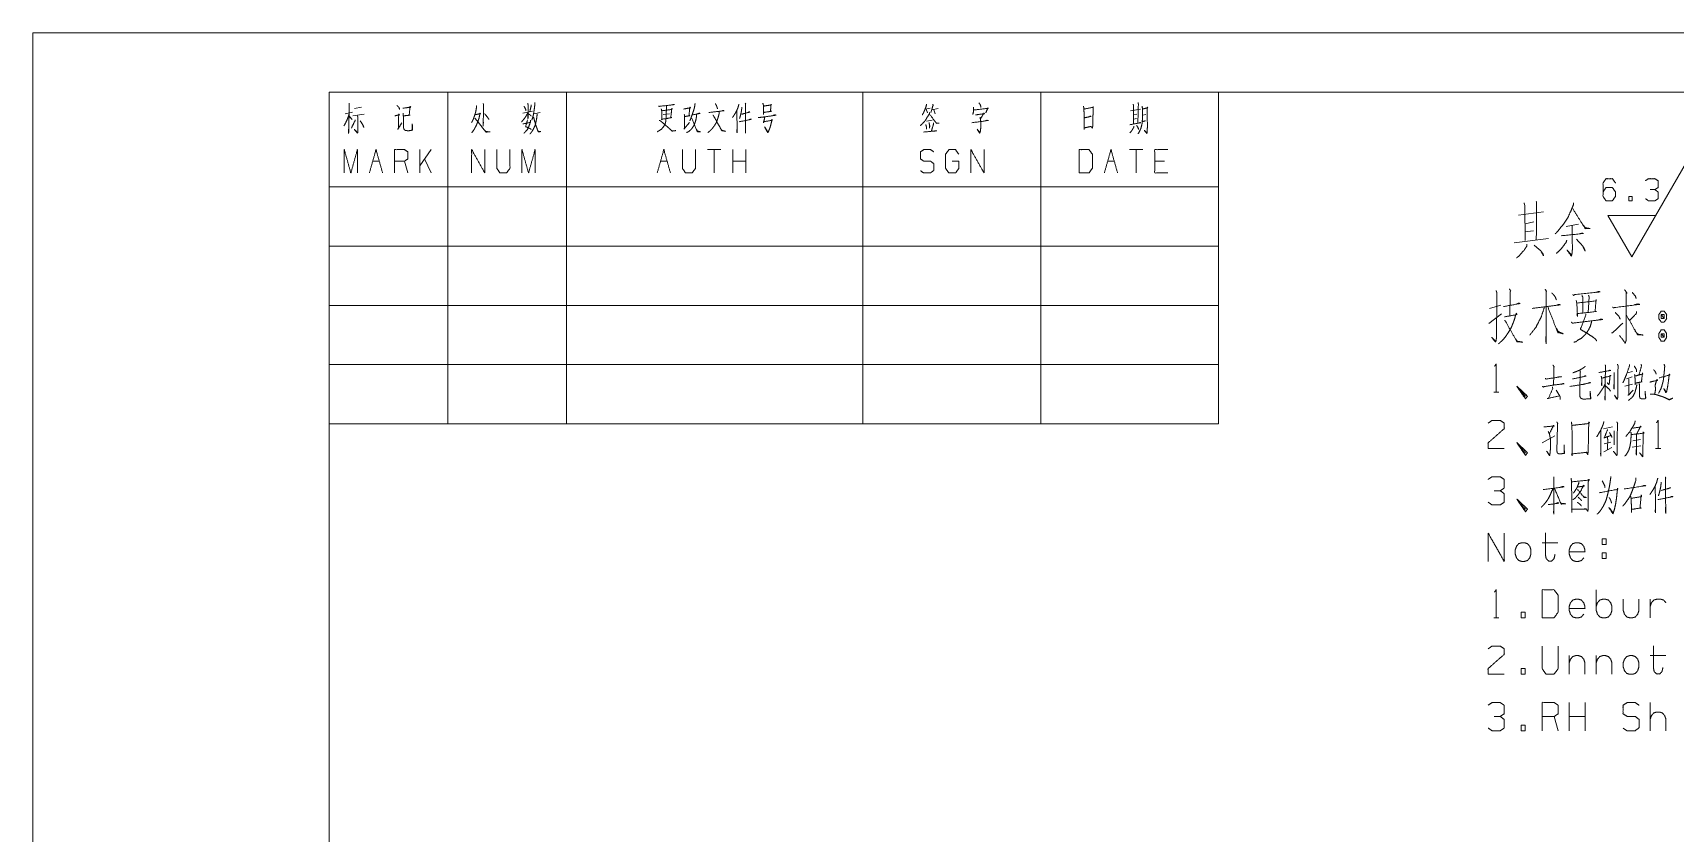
# Model space of a CAD drawing. Header units: millimetres. Extents: x 0 to 210, y 0 to 622.
# Drawn here: x 0 to 138.5, y 229.5 to 297 of the extents above; entities that cross this region are included whole.
import ezdxf

# ---------------------------------------------------------------- set-up
doc = ezdxf.new("R2010")
doc.units = ezdxf.units.MM
doc.layers.add('1', color=7, linetype='Continuous', true_color=0xffffff)

msp = doc.modelspace()

# ---------------------------------------------------------------- linework, layer by layer
at = {"layer": '1', "color": 132, "linetype": 'Continuous', "lineweight": 18}
for p, q in [((0, 297), (0, 0)), ((210, 297), (0, 297)), ((25, 292), (25, 264)), ((25, 292), (100, 292)), ((25, 292), (100, 292)), ((25, 292), (100, 292)), ((25, 292), (25, 5)), ((205, 292), (25, 292)), ((35, 292), (35, 264)), ((45, 292), (45, 264)), ((70, 292), (70, 264)), ((85, 292), (85, 264)), ((100, 292), (100, 264)), ((25, 284), (100, 284)), ((25, 279), (100, 279)), ((25, 274), (100, 274)), ((25, 269), (100, 269)), ((25, 264), (100, 264))]:
    msp.add_line(p, q, dxfattribs=at)
at = {"layer": '1', "color": 95, "linetype": 'Continuous', "lineweight": 18}
for p, q in [((26.336, 290.177), (26.965, 290.302)), ((26.701, 289.95), (26.921, 289.681)), ((26.994, 289.991), (27.945, 290.136)), ((27.126, 290.612), (27.711, 290.736)), ((41.338, 290.219), (42.128, 290.384)), ((42.245, 290.157), (42.787, 290.281)), ((53.172, 290.095), (53.699, 290.177)), ((75.248, 290.571), (75.672, 290.633)), ((75.35, 290.55), (75.453, 290.24)), ((75.833, 289.639), (75.365, 289.556)), ((75.819, 290.509), (76.346, 290.612)), ((75.98, 290.488), (76.111, 290.157)), ((92.564, 290.426), (93.428, 290.55)), ((92.843, 290.074), (93.106, 290.136)), ((92.857, 289.722), (93.091, 289.784)), ((93.604, 290.053), (93.852, 290.115)), ((54.913, 288.873), (55.367, 289.432)), ((33.593, 287.145), (32.627, 285.779)), ((32.627, 285.178), (32.627, 287.145)), ((58.016, 287.145), (56.903, 287.145)), ((57.459, 287.145), (57.459, 285.178)), ((59.025, 285.178), (59.025, 287.145)), ((60.137, 285.178), (60.137, 287.145)), ((93.604, 287.145), (92.491, 287.145)), ((93.047, 287.145), (93.047, 285.178)), ((28.662, 286.172), (29.218, 286.172)), ((31.618, 285.178), (31.34, 286.172)), ((33.593, 285.178), (33.037, 286.358)), ((52.938, 286.172), (53.494, 286.172)), ((60.137, 286.172), (59.025, 286.172)), ((90.648, 286.172), (91.204, 286.172)), ((95.447, 286.172), (94.613, 286.172)), ((125.286, 281.6), (127.407, 281.9)), ((125.843, 280.212), (126.558, 280.287)), ((125.869, 280.887), (126.585, 281.037)), ((130.344, 280.85), (129.31, 280.662)), ((124.941, 279.275), (127.831, 279.65)), ((122.807, 272.47), (123.867, 273.295)), ((122.86, 273.745), (123.814, 274.008)), ((134.923, 267.358), (134.269, 267.183)), ((134.41, 267.808), (134.887, 267.958)), ((134.481, 268.308), (134.905, 268.433)), ((123.204, 266.683), (123.629, 266.683)), ((132.469, 263.57), (133.229, 263.745)), ((133.353, 263.42), (133.353, 262.22)), ((127.298, 262.395), (128.358, 262.995)), ((132.487, 261.645), (133.176, 261.995)), ((132.522, 262.32), (133.088, 262.47)), ((134.87, 262.045), (135.612, 262.145)), ((135.577, 262.67), (134.94, 262.57)), ((136.863, 261.92), (137.287, 261.92)), ((127.298, 253.97), (128.623, 253.97)), ((132.346, 253.12), (132.681, 253.12)), ((132.346, 253.12), (132.346, 252.645)), ((131.851, 248.258), (131.851, 250.008)), ((136.404, 247.633), (136.404, 249.208)), ((123.204, 247.633), (123.629, 247.633)), ((129.574, 244.445), (129.574, 242.87)), ((131.851, 244.445), (131.851, 242.87)), ((136.404, 244.445), (137.729, 244.445)), ((129.574, 238.108), (129.574, 240.483)), ((130.918, 238.108), (130.918, 240.483)), ((136.404, 238.108), (136.404, 240.483)), ((128.641, 238.108), (128.305, 239.308)), ((130.918, 239.308), (129.574, 239.308))]:
    msp.add_line(p, q, dxfattribs=at)
at = {"layer": '1', "color": 43, "linetype": 'Continuous', "lineweight": 18}
for p, q in [((134.855, 278.088), (139.471, 286.088)), ((132.836, 281.588), (136.875, 281.588)), ((134.855, 278.088), (132.836, 281.588))]:
    msp.add_line(p, q, dxfattribs=at)
at = {"layer": '1', "color": 95, "linetype": 'Continuous', "lineweight": 18}
for points, knots in [([(26.672, 291.068), (26.658, 288.894), (26.628, 288.501), (26.614, 288.708), (26.643, 288.935)], [0, 0, 0.7233032, 0.8545459, 0.923601, 1, 1]), ([(30.696, 290.881), (30.871, 290.716), (30.915, 290.633), (30.915, 290.529), (30.901, 290.674)], [0, 0, 0.413146, 0.5735717, 0.7507215, 1, 1]), ([(37.973, 291.047), (38.017, 290.943), (38.002, 290.84), (37.987, 289.122), (37.973, 289.225), (38.002, 289.453)], [0, 0, 0.0495429, 0.0956056, 0.8527667, 0.8988383, 1, 1]), ([(41.733, 291.068), (41.762, 290.923), (41.762, 289.784), (41.733, 289.929), (41.762, 290.053)], [0, 0, 0.0946543, 0.8236356, 0.9182899, 1, 1]), ([(42.026, 290.923), (42.026, 290.819), (41.908, 290.343)], [0, 0, 0.1743007, 1, 1]), ([(42.333, 291.109), (42.333, 290.985), (42.318, 290.757), (42.274, 290.467), (42.23, 290.157), (42.172, 289.908), (42.099, 289.681), (42.084, 289.619)], [0, 0, 0.0818523, 0.2322428, 0.4254293, 0.6321097, 0.8003129, 0.9579525, 1, 1]), ([(52.763, 290.819), (52.821, 290.778), (52.851, 290.798), (54.109, 290.943), (54.065, 290.964), (53.919, 290.923)], [0, 0, 0.0455216, 0.0682862, 0.8726256, 0.9034399, 1, 1]), ([(55.85, 291.047), (55.821, 290.798), (55.733, 290.467), (55.616, 290.115), (55.528, 289.888), (55.47, 289.722), (55.411, 289.577)], [0, 0, 0.1624567, 0.3850138, 0.6258967, 0.7844134, 0.8984933, 1, 1]), ([(57.562, 291.026), (57.664, 290.84), (57.708, 290.716), (57.737, 290.591)], [0, 0, 0.4504813, 0.7296367, 1, 1]), ([(59.552, 290.985), (59.479, 290.716), (59.376, 290.467), (59.259, 290.24), (59.142, 290.053), (58.996, 289.846)], [0, 0, 0.2183601, 0.4287436, 0.6292213, 0.8014938, 1, 1]), ([(60.079, 291.068), (60.122, 290.985), (60.093, 291.026), (60.108, 288.542), (60.093, 288.728), (60.108, 289.039)], [0, 0, 0.0299754, 0.0461895, 0.840789, 0.9005616, 1, 1]), ([(61.571, 291.068), (61.629, 290.819), (61.629, 290.095), (61.629, 290.281), (62.332, 290.384), (62.215, 290.384), (62.244, 290.902), (62.259, 290.985), (62.288, 290.923), (62.185, 290.902), (61.629, 290.819)], [0, 0, 0.0766144, 0.2941173, 0.3500475, 0.5632135, 0.5983615, 0.7539708, 0.7792153, 0.7998294, 0.831205, 1, 1]), ([(75.365, 290.985), (75.35, 290.84), (75.233, 290.529), (75.131, 290.281), (75.014, 290.074)], [0, 0, 0.1480064, 0.4852574, 0.758321, 1, 1]), ([(75.907, 290.985), (75.921, 290.881), (75.746, 290.302)], [0, 0, 0.1472183, 1, 1]), ([(79.784, 291.088), (79.886, 290.964), (79.93, 290.861), (79.959, 290.695)], [0, 0, 0.3646041, 0.6191958, 1, 1]), ([(92.799, 290.985), (92.828, 290.861), (92.828, 289.308)], [0, 0, 0.075954, 1, 1]), ([(93.208, 291.109), (93.238, 290.985), (93.194, 289.37)], [0, 0, 0.0732111, 1, 1]), ([(26.672, 290.157), (26.599, 289.908), (26.482, 289.619), (26.35, 289.349), (26.233, 289.142)], [0, 0, 0.2335139, 0.5153683, 0.7855499, 1, 1]), ([(27.184, 289.66), (27.17, 289.577), (26.862, 288.956)], [0, 0, 0.1082024, 1, 1]), ([(27.375, 289.991), (27.419, 289.867), (27.419, 288.832), (27.404, 288.604), (27.389, 288.521), (27.111, 288.853), (27.389, 288.563)], [0, 0, 0.0569466, 0.5044035, 0.6030506, 0.6394048, 0.8263659, 1, 1]), ([(27.609, 289.577), (27.872, 289.163), (27.916, 288.998), (27.814, 289.267)], [0, 0, 0.5165629, 0.6969014, 1, 1]), ([(30.535, 289.991), (30.915, 290.095), (30.857, 290.157), (30.827, 288.956), (30.769, 288.832), (31.12, 289.412)], [0, 0, 0.1580082, 0.1922095, 0.6734327, 0.7284461, 1, 1]), ([(31.193, 290.633), (31.866, 290.736), (31.823, 290.798), (31.735, 290.053), (31.823, 290.053), (31.252, 289.991)], [0, 0, 0.3139576, 0.3490116, 0.6948821, 0.735357, 1, 1]), ([(31.223, 290.219), (31.252, 289.908), (31.252, 289.205), (31.266, 288.977), (31.296, 288.873), (31.34, 288.811), (31.413, 288.77), (31.53, 288.749), (31.662, 288.728), (32.027, 288.791), (31.998, 289.329), (31.998, 288.791)], [0, 0, 0.097093, 0.3162079, 0.3872389, 0.4207303, 0.444406, 0.4705808, 0.5075958, 0.5491054, 0.6646414, 0.8324445, 1, 1]), ([(37.431, 290.84), (37.417, 290.716), (37.343, 290.302), (37.256, 290.012), (37.182, 289.805), (37.095, 289.598), (37.007, 289.432)], [0, 0, 0.0844979, 0.3685303, 0.5731144, 0.721457, 0.8733681, 1, 1]), ([(37.285, 290.095), (37.753, 290.177), (37.709, 290.219), (37.68, 290.033), (37.621, 289.763), (37.563, 289.598), (37.475, 289.37), (37.402, 289.184), (37.285, 288.977), (37.197, 288.811), (37.021, 288.563)], [0, 0, 0.2024426, 0.2281308, 0.3084081, 0.4256315, 0.5004031, 0.6042808, 0.689483, 0.7907135, 0.8705064, 1, 1]), ([(37.285, 289.805), (38.222, 288.625), (38.558, 288.646), (38.543, 288.646), (38.236, 288.666), (38.075, 288.811)], [0, 0, 0.6321826, 0.7737035, 0.7798449, 0.9091078, 1, 1]), ([(38.104, 290.157), (38.134, 290.136), (38.397, 289.805), (38.47, 289.681)], [0, 0, 0.059448, 0.7610308, 1, 1]), ([(41.747, 290.24), (41.616, 290.012), (41.484, 289.805), (41.352, 289.639), (41.221, 289.494)], [0, 0, 0.287221, 0.5551417, 0.7861812, 1, 1]), ([(41.338, 289.308), (41.967, 289.453), (41.982, 289.639), (41.982, 289.556), (41.908, 289.308), (41.806, 289.039), (41.704, 288.832), (41.586, 288.708), (41.484, 288.584), (41.411, 288.521)], [0, 0, 0.3044701, 0.3925801, 0.431622, 0.5537141, 0.6894687, 0.7983618, 0.8788406, 0.9547519, 1, 1]), ([(41.425, 290.798), (41.557, 290.571), (41.586, 290.426)], [0, 0, 0.6402212, 1, 1]), ([(41.718, 289.66), (41.557, 289.08), (41.66, 289.039), (41.777, 288.998), (41.894, 288.935), (42.04, 288.853)], [0, 0, 0.5291002, 0.6262903, 0.735524, 0.8520932, 1, 1]), ([(41.762, 290.198), (41.938, 290.074), (42.026, 289.97)], [0, 0, 0.6131216, 1, 1]), ([(42.538, 290.157), (42.494, 289.805), (42.45, 289.556), (42.406, 289.349), (42.347, 289.163), (42.23, 288.915), (42.128, 288.728), (42.011, 288.563), (41.923, 288.48)], [0, 0, 0.1943798, 0.3326365, 0.4486138, 0.5556485, 0.7061604, 0.8226923, 0.9338465, 1, 1]), ([(42.216, 289.888), (42.245, 289.846), (42.391, 289.267), (42.494, 288.998), (42.596, 288.708), (42.626, 288.646), (42.845, 288.666), (42.626, 288.687), (42.552, 288.811)], [0, 0, 0.0267211, 0.3417486, 0.4934831, 0.6554653, 0.6916412, 0.8078395, 0.9240389, 1, 1]), ([(53.436, 290.84), (53.421, 290.177), (53.407, 289.846), (53.392, 289.66), (53.377, 289.556), (53.363, 289.432), (53.319, 289.308), (53.275, 289.205), (53.143, 289.018), (52.997, 288.853), (52.792, 288.728), (52.69, 288.666), (52.646, 288.646)], [0, 0, 0.2637832, 0.3957714, 0.4701713, 0.5117857, 0.56157, 0.6140187, 0.6587773, 0.7496141, 0.8375964, 0.9329848, 0.9806769, 1, 1]), ([(52.821, 289.598), (52.894, 289.598), (53.172, 289.37), (53.407, 289.163), (53.626, 288.977), (53.904, 288.708), (54.226, 288.749), (53.919, 288.708), (53.816, 288.791)], [0, 0, 0.0334673, 0.1978388, 0.3407884, 0.4724681, 0.6494523, 0.7979209, 0.9397533, 1, 1]), ([(52.997, 290.591), (53.041, 290.405), (53.041, 289.66), (53.026, 289.701), (53.89, 289.846), (53.802, 289.846), (53.89, 290.633), (53.919, 290.571), (53.875, 290.529), (53.041, 290.426)], [0, 0, 0.0516626, 0.2528033, 0.264656, 0.5009712, 0.5246716, 0.7383006, 0.7568291, 0.7731174, 1, 1]), ([(54.884, 290.571), (55.47, 290.674), (55.411, 290.736), (55.338, 290.012), (55.411, 290.012), (54.972, 289.929), (54.943, 290.115), (54.972, 289.888), (54.957, 288.956)], [0, 0, 0.1813662, 0.2074062, 0.4295669, 0.4518913, 0.5881989, 0.6457351, 0.7157773, 1, 1]), ([(55.982, 290.115), (55.982, 289.991), (55.923, 289.66), (55.865, 289.474), (55.806, 289.308), (55.733, 289.163), (55.645, 289.018), (55.543, 288.873), (55.309, 288.666), (55.133, 288.584)], [0, 0, 0.0672356, 0.249298, 0.3549962, 0.4500791, 0.5379489, 0.6296628, 0.7257214, 0.8948994, 1, 1]), ([(55.543, 289.805), (55.587, 289.784), (56.04, 288.666), (56.318, 288.646), (56.055, 288.708), (55.982, 288.832)], [0, 0, 0.0249087, 0.6440181, 0.7871171, 0.926016, 1, 1]), ([(55.616, 290.074), (56.275, 290.198), (56.201, 290.219), (56.084, 290.177)], [0, 0, 0.7699623, 0.8573272, 1, 1]), ([(57.884, 290.322), (57.884, 290.198), (57.811, 289.908), (57.737, 289.681), (57.65, 289.432), (57.518, 289.225), (57.503, 289.184), (57.416, 289.08), (57.313, 288.935), (57.181, 288.811), (57.064, 288.687), (56.933, 288.584)], [0, 0, 0.0606564, 0.2066444, 0.3234627, 0.4521428, 0.5719755, 0.5934238, 0.6597162, 0.7463897, 0.8348163, 0.9181778, 1, 1]), ([(57.02, 290.281), (58.294, 290.426), (58.206, 290.447), (58.118, 290.405)], [0, 0, 0.8724778, 0.9339029, 1, 1]), ([(57.342, 290.053), (57.401, 290.012), (58.103, 288.749), (58.425, 288.687), (58.118, 288.77), (58.016, 288.894)], [0, 0, 0.0308544, 0.6526466, 0.7937498, 0.9307163, 1, 1]), ([(59.376, 290.405), (59.391, 289.163), (59.391, 288.563), (59.376, 288.687), (59.391, 288.915)], [0, 0, 0.5657171, 0.8391227, 0.8960856, 1, 1]), ([(59.566, 289.494), (60.605, 289.701), (60.532, 289.722), (60.401, 289.66)], [0, 0, 0.8269757, 0.8863345, 1, 1]), ([(59.8, 290.716), (59.757, 290.384), (59.698, 290.095), (59.639, 289.888), (59.596, 289.763)], [0, 0, 0.3421097, 0.6448507, 0.86512, 1, 1]), ([(59.8, 290.136), (60.474, 290.322), (60.401, 290.322), (60.283, 290.26)], [0, 0, 0.7725087, 0.8534346, 1, 1]), ([(61.176, 289.867), (61.366, 289.867), (61.746, 289.908), (62.683, 290.053), (62.581, 290.074), (62.434, 290.033)], [0, 0, 0.1070399, 0.3223862, 0.8556264, 0.9144271, 1, 1]), ([(61.732, 289.908), (61.629, 289.412), (61.6, 289.494), (62.376, 289.619), (62.332, 289.701), (62.332, 289.619), (62.244, 289.267), (62.185, 289.039), (62.112, 288.853), (62.054, 288.708), (62.01, 288.604), (61.981, 288.584), (61.717, 289.06), (61.995, 288.625)], [0, 0, 0.1363704, 0.1599811, 0.3711571, 0.3963486, 0.4186041, 0.5161112, 0.5793113, 0.6331205, 0.6751333, 0.7053567, 0.7149961, 0.8612745, 1, 1]), ([(75.643, 290.302), (75.629, 290.198), (75.394, 289.826), (75.38, 289.784), (75.263, 289.598), (75.058, 289.37), (74.853, 289.163)], [0, 0, 0.0743374, 0.3873087, 0.418539, 0.5750266, 0.7928603, 1, 1]), ([(75.614, 290.157), (76.199, 289.37), (76.433, 289.37), (76.199, 289.391), (76.082, 289.536)], [0, 0, 0.5993244, 0.7424508, 0.8861348, 1, 1]), ([(79.198, 289.412), (80.574, 289.598), (80.486, 289.619), (80.281, 289.556)], [0, 0, 0.8202021, 0.8735079, 1, 1]), ([(79.345, 290.736), (79.345, 290.509), (79.33, 290.343), (79.301, 290.219), (79.272, 290.115)], [0, 0, 0.3619492, 0.6262228, 0.8290344, 1, 1]), ([(79.345, 290.488), (80.574, 290.633), (80.559, 290.674), (80.369, 290.26)], [0, 0, 0.7124805, 0.7377563, 1, 1]), ([(79.491, 290.074), (80.252, 290.177), (80.208, 290.24), (79.915, 289.722)], [0, 0, 0.5338661, 0.5867287, 1, 1]), ([(79.872, 289.867), (79.901, 289.763), (79.93, 289.639), (79.945, 289.432), (79.945, 288.998), (79.93, 288.853), (79.901, 288.646), (79.857, 288.521), (79.637, 288.873), (79.872, 288.563)], [0, 0, 0.0496235, 0.1084996, 0.2042393, 0.4047979, 0.4719908, 0.5684422, 0.6292234, 0.8205781, 1, 1]), ([(88.614, 290.798), (88.643, 290.591), (88.658, 290.136), (88.673, 289.66), (88.673, 289.598), (88.673, 288.832), (88.673, 288.977), (89.243, 289.101), (89.361, 288.956), (89.39, 289.142), (89.39, 289.391), (89.404, 289.867), (89.419, 290.364), (89.419, 290.778), (89.434, 290.716), (88.658, 290.571)], [0, 0, 0.0375895, 0.1195186, 0.2051662, 0.2163313, 0.3540432, 0.3800974, 0.4851248, 0.5186221, 0.5525318, 0.5971956, 0.6828433, 0.7722097, 0.8466482, 0.8581192, 1, 1]), ([(88.673, 289.826), (89.243, 289.95), (89.185, 289.97), (89.053, 289.888)], [0, 0, 0.728512, 0.805958, 1, 1]), ([(93.545, 290.819), (93.589, 290.591), (93.589, 290.136), (93.574, 289.639), (93.545, 289.329), (93.472, 288.998), (93.384, 288.791), (93.223, 288.48)], [0, 0, 0.0962169, 0.285187, 0.4914178, 0.6208252, 0.7615697, 0.8548691, 1, 1]), ([(93.574, 289.515), (93.604, 289.515), (93.838, 289.577)], [0, 0, 0.1077992, 1, 1]), ([(93.589, 290.571), (94.028, 290.674), (93.984, 290.736), (93.984, 290.053), (93.999, 289.122), (93.984, 288.77), (93.969, 288.563), (93.955, 288.501), (93.735, 288.77), (93.94, 288.584)], [0, 0, 0.1330798, 0.1555222, 0.3570506, 0.6319015, 0.7358076, 0.7970277, 0.8158488, 0.9183014, 1, 1]), ([(75.116, 288.625), (76.229, 288.728), (76.155, 288.728), (75.994, 288.708)], [0, 0, 0.8258973, 0.8799984, 1, 1]), ([(75.307, 289.267), (75.38, 288.998), (75.38, 288.873), (75.365, 289.039)], [0, 0, 0.4898071, 0.7079754, 1, 1]), ([(75.585, 289.432), (75.643, 289.122), (75.614, 288.956), (75.614, 289.184)], [0, 0, 0.4438907, 0.6801189, 1, 1]), ([(75.95, 289.412), (75.95, 289.267), (75.775, 288.687)], [0, 0, 0.1930705, 1, 1]), ([(92.521, 289.246), (93.428, 289.412), (93.384, 289.432), (93.326, 289.37)], [0, 0, 0.8732457, 0.9192056, 1, 1]), ([(92.857, 289.122), (92.843, 289.018), (92.725, 288.811), (92.623, 288.666), (92.521, 288.563)], [0, 0, 0.1570846, 0.5144704, 0.7811543, 1, 1]), ([(93.091, 289.184), (93.252, 288.935), (93.252, 288.832), (93.194, 289.018)], [0, 0, 0.4976794, 0.671694, 1, 1]), ([(26.262, 285.178), (26.262, 287.145), (26.819, 285.178), (27.375, 287.145), (27.375, 285.178)], [0, 0, 0.245192, 0.5, 0.754808, 1, 1]), ([(30.505, 285.178), (30.505, 287.145), (31.34, 287.145), (31.618, 286.959), (31.618, 286.358), (31.34, 286.172), (30.505, 286.172)], [0, 0, 0.4009525, 0.5710352, 0.6392784, 0.7616765, 0.8299173, 1, 1]), ([(37.007, 285.178), (37.007, 287.145), (38.119, 285.178), (38.119, 287.145)], [0, 0, 0.3175745, 0.6824255, 1, 1]), ([(39.128, 287.145), (39.128, 285.572), (39.392, 285.178), (39.948, 285.178), (40.241, 285.572), (40.241, 287.145)], [0, 0, 0.3371523, 0.4385989, 0.557781, 0.6628477, 1, 1]), ([(41.25, 285.178), (41.25, 287.145), (41.806, 285.178), (42.362, 287.145), (42.362, 285.178)], [0, 0, 0.245192, 0.5, 0.754808, 1, 1]), ([(54.782, 287.145), (54.782, 285.572), (55.045, 285.178), (55.601, 285.178), (55.894, 285.572), (55.894, 287.145)], [0, 0, 0.3371523, 0.4385992, 0.5577813, 0.6628477, 1, 1]), ([(74.853, 285.365), (75.131, 285.178), (75.702, 285.178), (75.98, 285.385), (75.98, 285.965), (75.702, 286.172), (75.146, 286.172), (74.853, 286.358), (74.853, 286.959), (75.146, 287.145), (75.702, 287.145), (75.98, 286.959)], [0, 0, 0.0680354, 0.1840542, 0.2545208, 0.3723327, 0.4427993, 0.5558433, 0.6263673, 0.7483935, 0.8189197, 0.9319637, 1, 1]), ([(77.545, 286.172), (78.101, 286.172), (78.101, 285.572), (77.823, 285.178), (77.252, 285.178), (76.974, 285.572), (76.974, 286.752), (77.267, 287.145), (77.809, 287.145), (78.087, 286.752)], [0, 0, 0.1032946, 0.2147967, 0.304261, 0.4102738, 0.4997387, 0.718892, 0.8099563, 0.9105326, 1, 1]), ([(79.111, 285.178), (79.111, 287.145), (80.223, 285.178), (80.223, 287.145)], [0, 0, 0.3175744, 0.6824256, 1, 1]), ([(88.248, 285.178), (89.068, 285.178), (89.361, 285.572), (89.361, 286.752), (89.068, 287.145), (88.248, 287.145), (88.248, 285.178)], [0, 0, 0.142133, 0.2271593, 0.4317874, 0.5168165, 0.6589495, 1, 1]), ([(90.37, 285.178), (90.926, 287.145), (91.482, 285.178)], [0, 0, 0.5000003, 1, 1]), ([(95.725, 285.178), (94.613, 285.178), (94.613, 287.145), (95.725, 287.145)], [0, 0, 0.2653894, 0.7346106, 1, 1]), ([(125.763, 282.65), (125.816, 282.462), (125.869, 279.462)], [0, 0, 0.060982, 1, 1]), ([(126.797, 282.762), (126.823, 282.65), (126.797, 279.537)], [0, 0, 0.0358004, 1, 1]), ([(129.947, 282.65), (129.92, 282.462), (129.681, 281.9), (129.443, 281.375), (129.151, 280.925), (128.807, 280.512), (128.541, 280.175), (128.382, 280.025)], [0, 0, 0.0611126, 0.2583034, 0.4444068, 0.6174601, 0.7909347, 0.9294438, 1, 1]), ([(129.867, 282.162), (130.928, 280.475), (131.352, 280.475), (130.928, 280.55), (130.689, 280.85)], [0, 0, 0.616786, 0.7480614, 0.8813725, 1, 1]), ([(128.886, 279.875), (130.768, 280.062), (130.689, 280.1), (130.424, 280.025)], [0, 0, 0.8388323, 0.8778211, 1, 1]), ([(129.814, 280.737), (129.841, 278.712), (129.814, 278.412), (129.761, 278.15), (129.39, 278.675), (129.761, 278.225)], [0, 0, 0.53009, 0.6089247, 0.6790214, 0.8473142, 1, 1]), ([(126.002, 279.162), (126.002, 279.012), (125.789, 278.675), (125.312, 278.15), (125.127, 278)], [0, 0, 0.1002227, 0.3665472, 0.840569, 1, 1]), ([(126.611, 279.087), (127.142, 278.637), (127.354, 278.375), (127.407, 278.187), (127.221, 278.525)], [0, 0, 0.431171, 0.6403996, 0.7612055, 1, 1]), ([(129.363, 279.5), (129.31, 279.312), (128.913, 278.787), (128.488, 278.375)], [0, 0, 0.1348345, 0.5905725, 1, 1]), ([(130.185, 279.575), (130.583, 279.162), (130.795, 278.9), (130.928, 278.562), (130.742, 278.937)], [0, 0, 0.3387478, 0.5382622, 0.7526341, 1, 1]), ([(123.416, 275.245), (123.469, 275.058), (123.443, 271.345), (123.416, 271.083), (123.363, 270.895), (123.045, 271.308), (123.363, 270.97)], [0, 0, 0.0364117, 0.7302433, 0.7795493, 0.8159653, 0.9133211, 1, 1]), ([(124.53, 275.395), (124.636, 275.208), (124.609, 275.245), (124.556, 273.145)], [0, 0, 0.0912007, 0.1106449, 1, 1]), ([(127.547, 275.358), (127.653, 275.17), (127.627, 275.245), (127.627, 270.783), (127.6, 271.045), (127.627, 271.645)], [0, 0, 0.0383175, 0.0524665, 0.8462396, 0.8931689, 1, 1]), ([(128.104, 275.058), (128.316, 274.833), (128.422, 274.645), (128.501, 274.458)], [0, 0, 0.4245883, 0.7203443, 1, 1]), ([(129.875, 274.908), (129.954, 274.833), (130.034, 274.908), (132.181, 275.133), (132.075, 275.17), (131.81, 275.095)], [0, 0, 0.0395284, 0.0790568, 0.8597194, 0.900387, 1, 1]), ([(130.166, 274.42), (130.219, 274.158), (130.272, 273.07), (130.219, 273.295), (131.863, 273.483), (131.757, 273.483), (131.837, 274.495), (131.863, 274.383), (130.246, 274.195)], [0, 0, 0.0438503, 0.2221194, 0.2599678, 0.5308504, 0.5482141, 0.7145037, 0.7334299, 1, 1]), ([(130.644, 274.833), (130.723, 274.683), (130.723, 273.333)], [0, 0, 0.1117089, 1, 1]), ([(131.2, 274.87), (131.253, 274.72), (131.174, 273.408)], [0, 0, 0.1079396, 1, 1]), ([(134.244, 275.32), (134.456, 275.02), (134.376, 275.058), (134.376, 271.57), (134.376, 271.045), (134.297, 270.82), (133.82, 271.458)], [0, 0, 0.0667683, 0.0827499, 0.7165159, 0.8119194, 0.8552869, 1, 1]), ([(134.88, 275.095), (135.145, 274.795), (135.225, 274.57)], [0, 0, 0.6265431, 1, 1]), ([(124.106, 273.033), (125.166, 273.22), (125.113, 273.333), (125.034, 273.108), (124.928, 272.733), (124.795, 272.395), (124.689, 272.133), (124.424, 271.683), (124.079, 271.195), (123.894, 271.008), (123.761, 270.895), (123.602, 270.745)], [0, 0, 0.2533376, 0.2825966, 0.3387343, 0.4304087, 0.5157071, 0.5823044, 0.7051659, 0.8456082, 0.9076682, 0.9485686, 1, 1]), ([(124.026, 273.895), (125.431, 274.158), (125.299, 274.195), (125.166, 274.12)], [0, 0, 0.8313048, 0.9114228, 1, 1]), ([(127.467, 273.82), (127.229, 273.07), (127.202, 272.995), (127.017, 272.658), (126.778, 272.17), (126.248, 271.495)], [0, 0, 0.2966779, 0.3266606, 0.4718498, 0.6764414, 1, 1]), ([(126.46, 273.745), (128.82, 274.045), (128.714, 274.083), (128.501, 274.008)], [0, 0, 0.8757566, 0.917171, 1, 1]), ([(127.759, 273.895), (128.607, 271.72), (129.058, 271.608), (128.634, 271.795), (128.475, 272.095)], [0, 0, 0.6480521, 0.7770006, 0.9057378, 1, 1]), ([(130.962, 273.295), (130.962, 273.183), (130.511, 271.983), (130.697, 271.87), (131.2, 271.57), (131.598, 271.308), (131.784, 271.158), (131.89, 271.008)], [0, 0, 0.0363278, 0.4502971, 0.5203825, 0.7097263, 0.8636128, 0.940678, 1, 1]), ([(133.236, 273.858), (133.316, 273.783), (133.395, 273.82), (135.516, 274.083), (135.357, 274.12), (135.039, 274.045)], [0, 0, 0.038698, 0.0698286, 0.8264256, 0.8842825, 1, 1]), ([(133.448, 273.408), (133.767, 273.07), (133.873, 272.845)], [0, 0, 0.650923, 1, 1]), ([(134.376, 273.22), (135.331, 271.533), (135.808, 271.495), (135.357, 271.57), (135.119, 271.833)], [0, 0, 0.6003957, 0.74864, 0.8901379, 1, 1]), ([(135.251, 273.483), (135.225, 273.295), (134.668, 272.733)], [0, 0, 0.1930732, 1, 1]), ([(137.579, 273.52), (137.34, 273.52), (137.128, 273.22), (137.128, 272.883), (137.34, 272.583), (137.579, 272.583), (137.791, 272.883), (137.791, 273.22), (137.579, 273.52)], [0, 0, 0.0910123, 0.2311416, 0.3598707, 0.5, 0.5910123, 0.7311416, 0.8598707, 1, 1]), ([(137.34, 272.883), (137.579, 272.883), (137.34, 273.22), (137.34, 272.883)], [0, 0, 0.2411597, 0.6589002, 1, 1]), ([(137.579, 272.883), (137.579, 273.22), (137.34, 273.22)], [0, 0, 0.5858209, 1, 1]), ([(124.106, 272.733), (124.185, 272.695), (125.166, 270.933), (125.67, 270.895), (125.193, 270.97), (125.034, 271.195)], [0, 0, 0.0261028, 0.6248643, 0.7748058, 0.9182038, 1, 1]), ([(129.742, 272.583), (129.848, 272.508), (129.928, 272.508), (132.393, 272.808), (132.261, 272.845), (132.049, 272.77)], [0, 0, 0.0425023, 0.0685299, 0.8813057, 0.9263847, 1, 1]), ([(131.465, 272.658), (131.359, 272.245), (131.227, 271.983), (131.068, 271.72), (130.882, 271.495), (130.617, 271.233), (130.325, 271.083), (130.14, 270.933), (129.954, 270.895)], [0, 0, 0.174006, 0.2941594, 0.4195631, 0.5387244, 0.6911569, 0.8251451, 0.9226421, 1, 1]), ([(133.13, 271.683), (133.236, 271.683), (134.085, 272.508)], [0, 0, 0.0822456, 1, 1]), ([(137.791, 271.608), (137.579, 271.945), (137.34, 271.945), (137.128, 271.608), (137.128, 271.308), (137.34, 270.97), (137.579, 270.97), (137.791, 271.308), (137.791, 271.608)], [0, 0, 0.1491958, 0.2385107, 0.3877065, 0.5, 0.6491958, 0.7385107, 0.8877065, 1, 1]), ([(137.34, 271.608), (137.34, 271.308), (137.579, 271.308)], [0, 0, 0.5569883, 1, 1]), ([(137.579, 271.608), (137.34, 271.608), (137.579, 271.308), (137.579, 271.608)], [0, 0, 0.2588162, 0.6745965, 1, 1]), ([(123.275, 268.858), (123.416, 269.058), (123.416, 266.683)], [0, 0, 0.0934931, 1, 1]), ([(128.199, 268.958), (128.323, 268.808), (128.288, 268.833), (128.252, 267.258)], [0, 0, 0.1072414, 0.1311273, 1, 1]), ([(130.918, 268.858), (130.882, 268.808), (130.776, 268.733), (130.493, 268.558), (130.211, 268.433), (129.875, 268.308)], [0, 0, 0.0514042, 0.1604406, 0.4396231, 0.6991843, 1, 1]), ([(132.593, 268.983), (132.646, 268.908), (132.628, 268.933), (132.593, 266.033), (132.575, 266.158), (132.593, 266.358)], [0, 0, 0.0274179, 0.0365606, 0.9023724, 0.9400646, 1, 1]), ([(133.636, 269.033), (133.707, 268.883), (133.689, 268.908), (133.671, 266.258), (133.636, 266.108), (133.618, 266.058), (133.388, 266.433), (133.618, 266.108)], [0, 0, 0.0426102, 0.0504758, 0.7314685, 0.7710725, 0.7847007, 0.8977182, 1, 1]), ([(134.657, 269.008), (134.64, 268.833), (134.375, 268.108), (134.198, 267.658), (134.092, 267.458)], [0, 0, 0.1061036, 0.5717834, 0.8634339, 1, 1]), ([(135.064, 268.883), (135.241, 268.583), (135.258, 268.508), (135.258, 268.383)], [0, 0, 0.6328184, 0.7728402, 1, 1]), ([(135.647, 269.033), (135.665, 268.858), (135.453, 268.133)], [0, 0, 0.1888676, 1, 1]), ([(137.57, 269.033), (137.641, 268.858), (137.623, 268.808), (137.588, 268.358), (137.553, 268.083), (137.535, 267.858), (137.499, 267.608), (137.429, 267.358), (137.376, 267.158), (137.305, 266.958), (137.217, 266.783), (137.111, 266.583)], [0, 0, 0.0740181, 0.0948167, 0.2718392, 0.380576, 0.4690873, 0.5681027, 0.6699965, 0.7511365, 0.834332, 0.9112171, 1, 1]), ([(127.315, 267.183), (127.386, 267.108), (127.421, 267.133), (128.288, 267.283), (129.154, 267.383), (129.083, 267.408), (128.871, 267.333)], [0, 0, 0.0469106, 0.0666133, 0.4666716, 0.8634802, 0.8976071, 1, 1]), ([(127.563, 267.858), (127.616, 267.783), (127.563, 267.833), (127.634, 267.783), (128.924, 267.983), (128.818, 267.983), (128.57, 267.933)], [0, 0, 0.0479473, 0.0859944, 0.1311993, 0.8128442, 0.8682088, 1, 1]), ([(129.627, 267.158), (130.723, 267.333), (130.741, 267.333), (131.377, 267.483), (131.289, 267.483), (131.165, 267.433)], [0, 0, 0.5540431, 0.5628666, 0.8892534, 0.9333763, 1, 1]), ([(129.857, 267.808), (129.945, 267.808), (131.006, 268.033), (130.935, 268.058), (130.794, 267.983)], [0, 0, 0.062788, 0.8330001, 0.8862823, 1, 1]), ([(130.476, 268.483), (130.511, 268.383), (130.458, 266.858), (130.458, 266.383), (130.493, 266.258), (130.564, 266.158), (130.688, 266.108), (130.794, 266.083), (131.395, 266.133), (131.342, 266.758), (131.359, 266.133), (131.253, 266.108)], [0, 0, 0.0232242, 0.3574008, 0.4614225, 0.4898696, 0.5166912, 0.5459155, 0.5697775, 0.7018381, 0.839207, 0.976139, 1, 1]), ([(132.611, 267.383), (132.452, 267.058), (132.293, 266.833), (132.151, 266.608), (131.939, 266.358)], [0, 0, 0.2939427, 0.5177904, 0.7336638, 1, 1]), ([(132.063, 268.333), (133.07, 268.508), (132.982, 268.533), (132.911, 268.483)], [0, 0, 0.8514293, 0.9279015, 1, 1]), ([(132.275, 268.033), (132.31, 267.833), (132.328, 267.208), (132.293, 267.333), (132.31, 267.458)], [0, 0, 0.1872693, 0.7638151, 0.8835943, 1, 1]), ([(132.31, 267.858), (133.088, 268.058), (133.017, 268.108), (133, 267.933), (132.982, 267.658), (132.964, 267.483), (132.947, 267.408), (132.911, 267.308), (132.787, 267.458), (132.929, 267.333)], [0, 0, 0.3854595, 0.4270242, 0.5114537, 0.6437325, 0.728162, 0.7651558, 0.8160702, 0.9094085, 1, 1]), ([(133.353, 268.333), (133.371, 268.233), (133.353, 266.933), (133.335, 267.083), (133.353, 267.358)], [0, 0, 0.0555468, 0.7666677, 0.8492727, 1, 1]), ([(134.587, 267.808), (134.587, 266.483), (134.534, 266.408), (134.976, 266.833)], [0, 0, 0.6527195, 0.6979746, 1, 1]), ([(135.276, 267.333), (135.276, 267.258), (135.152, 266.783), (135.099, 266.608), (135.029, 266.483), (134.958, 266.333), (134.816, 266.183), (134.569, 265.983)], [0, 0, 0.0474035, 0.3575807, 0.4731333, 0.5638796, 0.6686757, 0.7989445, 1, 1]), ([(135.082, 268.158), (135.117, 268.033), (135.135, 267.308), (135.135, 267.433), (135.736, 267.558), (135.665, 267.533), (135.753, 268.308), (135.771, 268.208), (135.117, 268.033)], [0, 0, 0.0402539, 0.2649532, 0.3036878, 0.4938686, 0.5171056, 0.7587869, 0.7902458, 1, 1]), ([(135.453, 267.408), (135.488, 267.333), (135.488, 266.433), (135.506, 266.308), (135.541, 266.183), (135.612, 266.133), (135.7, 266.108), (135.877, 266.108), (136.001, 266.133), (136.036, 266.183), (135.965, 266.758), (136.018, 266.158)], [0, 0, 0.0279765, 0.331681, 0.374287, 0.4181207, 0.4473433, 0.4783356, 0.5379779, 0.5805751, 0.6012386, 0.7967388, 1, 1]), ([(136.368, 267.533), (136.386, 267.533), (137.022, 267.683), (136.969, 267.758), (136.81, 267.233), (136.81, 267.183), (136.863, 267.008), (136.863, 266.908), (136.775, 266.508)], [0, 0, 0.008603, 0.3268308, 0.3715405, 0.6385672, 0.6629071, 0.7519155, 0.8005952, 1, 1]), ([(136.686, 268.558), (136.775, 268.483), (136.863, 268.333), (136.916, 268.183)], [0, 0, 0.2581105, 0.6457356, 1, 1]), ([(137.164, 267.883), (138.065, 268.133), (138.012, 268.208), (137.977, 268.008), (137.994, 268.033), (137.888, 267.233), (137.835, 266.958), (137.8, 266.758), (137.765, 266.683), (137.729, 266.633), (137.553, 266.983), (137.747, 266.683)], [0, 0, 0.2715413, 0.2982063, 0.357165, 0.36605, 0.6003036, 0.6816011, 0.7405534, 0.7646259, 0.7824009, 0.8962235, 1, 1]), ([(125.286, 266.958), (125.887, 266.333), (125.746, 266.333), (125.145, 267.183), (125.887, 266.108), (126.046, 266.333), (125.145, 267.183)], [0, 0, 0.1780249, 0.2070592, 0.4207959, 0.6890323, 0.7456094, 1, 1]), ([(128.164, 267.133), (128.181, 266.983), (127.81, 266.133), (127.722, 266.133), (128.729, 266.358)], [0, 0, 0.0686715, 0.4904226, 0.5306083, 1, 1]), ([(128.482, 266.833), (128.729, 266.433), (128.8, 266.308), (128.818, 266.183), (128.818, 266.058)], [0, 0, 0.5436258, 0.709626, 0.8555315, 1, 1]), ([(132.646, 267.208), (132.982, 266.883), (133.053, 266.758)], [0, 0, 0.764944, 1, 1]), ([(136.404, 266.508), (136.633, 266.508), (136.846, 266.483), (137.022, 266.433), (137.234, 266.358), (137.482, 266.283), (137.712, 266.183), (137.906, 266.083), (138.012, 266.033), (138.313, 266.183), (138.277, 266.158), (138.012, 266.058), (137.853, 266.108)], [0, 0, 0.0909536, 0.1754922, 0.2482042, 0.3372543, 0.4396071, 0.5388018, 0.6253476, 0.6717586, 0.8046938, 0.8218293, 0.9339922, 1, 1]), ([(122.745, 264.07), (123.063, 264.295), (123.752, 264.295), (124.088, 264.07), (124.088, 263.595), (122.727, 262.395), (122.745, 261.92), (124.088, 261.92)], [0, 0, 0.0696908, 0.1929768, 0.2652729, 0.3502276, 0.6747398, 0.7597534, 1, 1]), ([(127.439, 263.745), (128.305, 263.82), (128.252, 263.87), (127.899, 263.17), (127.793, 263.37)], [0, 0, 0.4451737, 0.4824952, 0.8840773, 1, 1]), ([(127.899, 263.17), (127.934, 262.995), (127.987, 262.745), (127.987, 262.52), (128.005, 262.295), (127.987, 262.045), (127.987, 261.845), (127.952, 261.495), (127.934, 261.37), (127.916, 261.32), (127.669, 261.695), (127.916, 261.37)], [0, 0, 0.0655414, 0.1593478, 0.2419389, 0.3247844, 0.4167855, 0.4901956, 0.6193228, 0.6656689, 0.6851361, 0.8500574, 1, 1]), ([(128.517, 264.17), (128.606, 264.045), (128.588, 264.07), (128.535, 261.895), (128.535, 261.72), (128.553, 261.595), (128.588, 261.545), (128.641, 261.495), (128.747, 261.47), (129.065, 261.495), (129.136, 261.495), (129.171, 261.52), (129.136, 262.22), (129.136, 261.495)], [0, 0, 0.0321454, 0.0385757, 0.4953842, 0.5321274, 0.5586372, 0.5714942, 0.5867948, 0.6096704, 0.676677, 0.6915222, 0.7006114, 0.8477757, 1, 1]), ([(129.751, 264.145), (129.804, 263.92), (129.822, 261.87), (129.822, 261.295), (129.786, 261.47), (131.059, 261.595), (131.006, 261.62), (131.147, 261.395), (131.165, 261.745), (131.183, 262.195), (131.2, 262.77), (131.218, 264.17), (131.289, 264.095), (131.13, 264.02), (130.493, 263.945), (130.458, 263.945), (129.822, 263.87)], [0, 0, 0.0256572, 0.2531979, 0.3170171, 0.3368324, 0.4787588, 0.4852655, 0.5147602, 0.553656, 0.6036403, 0.6674896, 0.8228916, 0.8343321, 0.8538511, 0.9249639, 0.928887, 1, 1]), ([(132.487, 264.195), (132.469, 264.045), (132.363, 263.77), (132.24, 263.495), (132.08, 263.22), (131.904, 262.92)], [0, 0, 0.1068791, 0.315439, 0.5288178, 0.7536224, 1, 1]), ([(132.24, 263.495), (132.24, 261.295), (132.222, 261.47), (132.24, 261.77)], [0, 0, 0.8219987, 0.8877172, 1, 1]), ([(132.805, 263.52), (132.54, 262.845), (132.505, 262.82), (133.106, 263.02)], [0, 0, 0.5173109, 0.5481989, 1, 1]), ([(132.964, 263.27), (133.141, 262.97), (133.176, 262.845)], [0, 0, 0.7282998, 1, 1]), ([(133.583, 264.17), (133.671, 264.02), (133.636, 264.07), (133.618, 261.645), (133.618, 261.395), (133.583, 261.32), (133.3, 261.695)], [0, 0, 0.0502753, 0.0679593, 0.7682363, 0.8404246, 0.8643702, 1, 1]), ([(134.781, 263.295), (134.799, 263.07), (134.763, 262.52), (134.693, 262.095), (134.604, 261.795), (134.481, 261.57), (134.357, 261.37), (134.251, 261.27)], [0, 0, 0.1045777, 0.3599543, 0.5595926, 0.7045041, 0.8234829, 0.9324578, 1, 1]), ([(135.135, 264.27), (135.099, 264.045), (134.905, 263.695), (134.87, 263.67), (134.693, 263.345), (134.498, 263.12), (134.357, 262.945)], [0, 0, 0.1456522, 0.4016862, 0.4293747, 0.6659592, 0.8561242, 1, 1]), ([(134.816, 263.095), (135.877, 263.22), (135.806, 263.32), (135.789, 261.545), (135.789, 261.345), (135.771, 261.22), (135.506, 261.57), (135.753, 261.27)], [0, 0, 0.2592091, 0.2889373, 0.7198279, 0.7683735, 0.7990172, 0.905599, 1, 1]), ([(134.905, 263.67), (134.958, 263.645), (135.647, 263.745), (135.594, 263.795), (135.258, 263.145), (135.241, 261.37), (135.205, 261.52), (135.241, 261.895)], [0, 0, 0.0151656, 0.1953569, 0.2142103, 0.4034804, 0.8626882, 0.9025576, 1, 1]), ([(136.934, 264.095), (137.075, 264.295), (137.075, 261.92)], [0, 0, 0.0934911, 1, 1]), ([(125.286, 262.195), (125.887, 261.57), (125.746, 261.57), (125.145, 262.42), (125.887, 261.345), (126.046, 261.57), (125.145, 262.42)], [0, 0, 0.1780249, 0.2070592, 0.4207959, 0.6890323, 0.7456094, 1, 1]), ([(132.787, 262.845), (132.823, 262.67), (132.805, 261.82)], [0, 0, 0.1735451, 1, 1]), ([(123.752, 258.358), (124.088, 258.583), (124.088, 259.308), (123.752, 259.533), (123.063, 259.533), (122.727, 259.308)], [0, 0, 0.153874, 0.4298515, 0.5837255, 0.846126, 1, 1]), ([(128.27, 259.533), (128.288, 257.483), (128.288, 256.383), (128.252, 256.533), (128.288, 256.858)], [0, 0, 0.5645862, 0.8675245, 0.9099672, 1, 1]), ([(129.733, 259.433), (129.769, 259.108), (129.804, 256.533), (129.786, 256.808), (131.041, 256.808), (130.953, 256.833), (130.776, 256.808)], [0, 0, 0.0695132, 0.6170876, 0.675682, 0.9425165, 0.9620451, 1, 1]), ([(129.786, 259.108), (131.271, 259.258), (131.218, 259.333), (131.183, 259.108), (131.165, 256.858), (131.147, 256.608), (131.024, 256.808)], [0, 0, 0.3281312, 0.3483264, 0.3984085, 0.8931738, 0.9482857, 1, 1]), ([(130.37, 259.083), (130.37, 258.958), (130.211, 258.583), (130.016, 258.283), (129.928, 258.158)], [0, 0, 0.1198696, 0.5104356, 0.8532189, 1, 1]), ([(133.07, 259.558), (133.07, 259.408), (133, 258.933), (132.947, 258.633), (132.858, 258.233), (132.77, 257.858), (132.681, 257.558), (132.575, 257.308), (132.434, 257.033), (132.293, 256.808), (132.151, 256.608), (131.992, 256.433), (131.921, 256.383)], [0, 0, 0.0433848, 0.1822995, 0.2704205, 0.3889197, 0.5003596, 0.5908274, 0.6693771, 0.7588243, 0.8356922, 0.9065441, 0.9749531, 1, 1]), ([(132.593, 258.633), (132.575, 258.758), (132.363, 259.183)], [0, 0, 0.2099662, 1, 1]), ([(135.205, 259.458), (135.188, 259.208), (135.029, 258.733), (134.87, 258.308), (134.675, 257.858), (134.445, 257.508), (134.269, 257.258), (134.092, 257.058)], [0, 0, 0.0932581, 0.2796662, 0.448528, 0.6309424, 0.7867471, 0.9006747, 1, 1]), ([(137.04, 259.408), (136.952, 259.083), (136.828, 258.783), (136.686, 258.508), (136.545, 258.283), (136.368, 258.033)], [0, 0, 0.2183566, 0.4287504, 0.6292281, 0.8015119, 1, 1]), ([(137.34, 259.083), (137.287, 258.683), (137.217, 258.333), (137.146, 258.083), (137.093, 257.933)], [0, 0, 0.3420965, 0.6448448, 0.8651062, 1, 1]), ([(137.676, 259.508), (137.729, 259.408), (137.694, 259.458), (137.712, 256.458), (137.694, 256.683), (137.712, 257.058)], [0, 0, 0.0299764, 0.0461906, 0.840792, 0.9005697, 1, 1]), ([(122.745, 257.383), (123.063, 257.158), (123.752, 257.158), (124.088, 257.383), (124.088, 258.108), (123.752, 258.358), (123.24, 258.358)], [0, 0, 0.1241177, 0.3436871, 0.4724446, 0.7033749, 0.8367311, 1, 1]), ([(125.286, 257.433), (125.887, 256.808), (125.746, 256.808), (125.145, 257.658), (125.887, 256.583), (126.046, 256.808), (125.145, 257.658)], [0, 0, 0.1780249, 0.2070592, 0.4207959, 0.6890323, 0.7456094, 1, 1]), ([(128.199, 258.533), (128.005, 258.083), (127.828, 257.708), (127.634, 257.433), (127.404, 257.158), (127.209, 256.958)], [0, 0, 0.2609078, 0.4815614, 0.6608156, 0.85155, 1, 1]), ([(127.386, 258.458), (129.136, 258.683), (129.065, 258.733), (128.835, 258.658)], [0, 0, 0.8431136, 0.8844924, 1, 1]), ([(128.358, 258.508), (128.888, 257.233), (129.277, 257.258), (128.906, 257.283), (128.8, 257.433)], [0, 0, 0.5936034, 0.7611058, 0.9210271, 1, 1]), ([(130.281, 258.708), (130.352, 258.683), (130.847, 258.758), (130.794, 258.833), (130.564, 258.358), (130.387, 258.108), (130.228, 257.908), (130.069, 257.733), (129.892, 257.608)], [0, 0, 0.0339364, 0.2604549, 0.3020176, 0.5408009, 0.6793616, 0.7950028, 0.9020348, 1, 1]), ([(130.246, 258.433), (130.299, 258.433), (130.847, 257.783), (131.041, 257.783), (130.847, 257.833), (130.758, 257.883)], [0, 0, 0.0378747, 0.645167, 0.7840558, 0.927464, 1, 1]), ([(130.334, 257.808), (130.529, 257.633), (130.617, 257.508)], [0, 0, 0.630797, 1, 1]), ([(132.911, 256.958), (133.229, 256.458), (133.265, 256.408), (133.406, 256.858), (133.494, 257.283), (133.565, 257.783), (133.618, 258.283), (133.654, 258.583), (133.671, 258.483), (132.098, 258.183)], [0, 0, 0.1296095, 0.1430013, 0.2461594, 0.341092, 0.4515295, 0.5614922, 0.6275584, 0.6497686, 1, 1]), ([(132.947, 257.783), (133.053, 257.608), (133.123, 257.408), (133.141, 257.308)], [0, 0, 0.3948004, 0.8040617, 1, 1]), ([(134.216, 258.508), (136.018, 258.783), (135.895, 258.808), (135.736, 258.733)], [0, 0, 0.8578869, 0.9172648, 1, 1]), ([(134.746, 257.908), (134.799, 257.683), (134.816, 257.058), (134.834, 256.508), (134.834, 256.783), (135.647, 256.908), (135.541, 256.908), (135.647, 258.008), (135.683, 257.858), (134.781, 257.708)], [0, 0, 0.0483265, 0.1790429, 0.2940842, 0.3515752, 0.5235459, 0.5457165, 0.7767424, 0.8089574, 1, 1]), ([(136.828, 258.708), (136.846, 257.208), (136.846, 256.483), (136.828, 256.633), (136.846, 256.908)], [0, 0, 0.5657109, 0.8391184, 0.8960792, 1, 1]), ([(137.058, 257.608), (138.313, 257.858), (138.224, 257.883), (138.065, 257.808)], [0, 0, 0.8269848, 0.8863419, 1, 1]), ([(137.34, 258.383), (138.153, 258.608), (138.065, 258.608), (137.924, 258.533)], [0, 0, 0.772509, 0.8534371, 1, 1]), ([(127.81, 257.183), (128.694, 257.308), (128.623, 257.358), (128.464, 257.283)], [0, 0, 0.7727573, 0.847733, 1, 1]), ([(130.264, 257.383), (130.493, 257.208), (130.599, 257.083)], [0, 0, 0.6379394, 1, 1]), ([(132.964, 256.908), (133.282, 256.458), (133.265, 256.458)], [0, 0, 0.9689276, 1, 1]), ([(122.745, 252.395), (122.745, 254.77), (124.088, 252.395), (124.088, 254.77)], [0, 0, 0.3175743, 0.6824257, 1, 1]), ([(125.127, 252.695), (125.322, 252.47), (125.569, 252.395), (125.799, 252.395), (126.046, 252.47), (126.241, 252.695), (126.347, 253.02), (126.347, 253.37), (126.241, 253.67), (126.046, 253.895), (125.799, 253.97), (125.569, 253.97), (125.322, 253.895), (125.127, 253.67), (125.021, 253.37), (125.021, 253.02), (125.127, 252.695)], [0, 0, 0.0632241, 0.1181991, 0.1670522, 0.2220272, 0.2852512, 0.3579329, 0.4323508, 0.5000013, 0.5632254, 0.6181991, 0.6670522, 0.7220259, 0.78525, 0.8529005, 0.9273184, 1, 1]), ([(128.376, 252.97), (128.288, 252.62), (128.093, 252.42), (127.846, 252.42), (127.634, 252.62), (127.563, 252.97), (127.563, 254.795)], [0, 0, 0.1074046, 0.1903916, 0.2640193, 0.350756, 0.4569949, 1, 1]), ([(130.794, 252.695), (130.599, 252.47), (130.352, 252.395), (130.122, 252.395), (129.875, 252.47), (129.68, 252.695), (129.574, 253.02), (129.574, 253.37), (129.68, 253.67), (129.875, 253.895), (130.122, 253.97), (130.352, 253.97), (130.599, 253.895), (130.794, 253.67), (130.9, 253.37), (130.9, 253.195), (129.574, 253.195)], [0, 0, 0.0539476, 0.1008564, 0.1425415, 0.1894522, 0.2433985, 0.305416, 0.3689149, 0.4266395, 0.4805858, 0.5274953, 0.5691805, 0.6160882, 0.6700358, 0.7277603, 0.7595079, 1, 1]), ([(132.346, 253.82), (132.346, 254.295), (132.681, 254.295), (132.681, 253.82), (132.346, 253.82)], [0, 0, 0.2929089, 0.5, 0.7929089, 1, 1]), ([(132.681, 253.12), (132.681, 252.645), (132.346, 252.645)], [0, 0, 0.5858179, 1, 1]), ([(123.275, 249.808), (123.416, 250.008), (123.416, 247.633)], [0, 0, 0.0934931, 1, 1]), ([(127.298, 247.633), (128.288, 247.633), (128.641, 248.108), (128.641, 249.533), (128.288, 250.008), (127.298, 250.008), (127.298, 247.633)], [0, 0, 0.1421345, 0.2271619, 0.431789, 0.5168165, 0.6589509, 1, 1]), ([(125.516, 247.633), (125.852, 247.633), (125.852, 248.108), (125.516, 248.108), (125.516, 247.633)], [0, 0, 0.2070858, 0.5, 0.7070858, 1, 1]), ([(130.794, 247.933), (130.599, 247.708), (130.352, 247.633), (130.122, 247.633), (129.875, 247.708), (129.68, 247.933), (129.574, 248.258), (129.574, 248.608), (129.68, 248.908), (129.875, 249.133), (130.122, 249.208), (130.352, 249.208), (130.599, 249.133), (130.794, 248.908), (130.9, 248.608), (130.9, 248.433), (129.574, 248.433)], [0, 0, 0.0539476, 0.1008564, 0.1425415, 0.1894522, 0.2433985, 0.305416, 0.3689149, 0.4266395, 0.4805858, 0.5274953, 0.5691805, 0.6160882, 0.6700358, 0.7277603, 0.7595079, 1, 1]), ([(131.851, 248.258), (131.957, 247.933), (132.151, 247.708), (132.399, 247.633), (132.628, 247.633), (132.876, 247.708), (133.07, 247.933), (133.176, 248.258), (133.176, 248.608), (133.07, 248.908), (132.876, 249.133), (132.628, 249.208), (132.399, 249.208), (132.151, 249.133), (131.957, 248.908), (131.851, 248.608)], [0, 0, 0.0785253, 0.1468327, 0.2062278, 0.2590087, 0.3184037, 0.3867111, 0.4652364, 0.5456376, 0.6187273, 0.6870347, 0.7464283, 0.7992093, 0.8586029, 0.9269103, 1, 1]), ([(134.127, 249.208), (134.127, 248.258), (134.233, 247.933), (134.428, 247.708), (134.675, 247.633), (134.905, 247.633), (135.152, 247.708), (135.347, 247.933), (135.453, 248.258), (135.453, 249.208)], [0, 0, 0.2420167, 0.3291035, 0.4048589, 0.4707303, 0.5292689, 0.5951403, 0.6708957, 0.7579833, 1, 1]), ([(136.404, 248.608), (136.51, 248.908), (136.704, 249.133), (136.952, 249.208), (137.287, 249.208), (137.535, 249.133), (137.729, 248.908)], [0, 0, 0.1801866, 0.3485834, 0.4950055, 0.6851811, 0.8316032, 1, 1]), ([(122.745, 245.02), (123.063, 245.245), (123.752, 245.245), (124.088, 245.02), (124.088, 244.545), (122.727, 243.345), (122.745, 242.87), (124.088, 242.87)], [0, 0, 0.0696908, 0.1929768, 0.2652729, 0.3502276, 0.6747398, 0.7597534, 1, 1]), ([(127.298, 245.245), (127.298, 243.345), (127.616, 242.87), (128.288, 242.87), (128.641, 243.345), (128.641, 245.245)], [0, 0, 0.3371496, 0.4385984, 0.5577808, 0.6628504, 1, 1]), ([(137.482, 243.445), (137.393, 243.095), (137.199, 242.895), (136.952, 242.895), (136.739, 243.095), (136.669, 243.445), (136.669, 245.27)], [0, 0, 0.1074046, 0.1903938, 0.2640184, 0.3507552, 0.4569948, 1, 1]), ([(129.574, 243.845), (129.68, 244.145), (129.875, 244.37), (130.122, 244.445), (130.352, 244.445), (130.599, 244.37), (130.794, 244.145), (130.9, 243.845), (130.9, 242.87)], [0, 0, 0.1077493, 0.2084463, 0.2960082, 0.3738182, 0.4613768, 0.562076, 0.6698254, 1, 1]), ([(131.851, 243.845), (131.957, 244.145), (132.151, 244.37), (132.399, 244.445), (132.628, 244.445), (132.876, 244.37), (133.07, 244.145), (133.176, 243.845), (133.176, 242.87)], [0, 0, 0.1077495, 0.2084488, 0.2960075, 0.3738176, 0.4613762, 0.5620756, 0.669825, 1, 1]), ([(134.233, 243.17), (134.428, 242.945), (134.675, 242.87), (134.905, 242.87), (135.152, 242.945), (135.347, 243.17), (135.453, 243.495), (135.453, 243.845), (135.347, 244.145), (135.152, 244.37), (134.905, 244.445), (134.675, 244.445), (134.428, 244.37), (134.233, 244.145), (134.127, 243.845), (134.127, 243.495), (134.233, 243.17)], [0, 0, 0.0632239, 0.1181987, 0.1670539, 0.2220287, 0.2852526, 0.357934, 0.4323517, 0.500002, 0.5632259, 0.6181994, 0.6670546, 0.7220281, 0.785252, 0.8529016, 0.9273193, 1, 1]), ([(125.516, 242.87), (125.852, 242.87), (125.852, 243.345), (125.516, 243.345), (125.516, 242.87)], [0, 0, 0.2070858, 0.5, 0.7070858, 1, 1]), ([(123.752, 239.308), (124.088, 239.533), (124.088, 240.258), (123.752, 240.483), (123.063, 240.483), (122.727, 240.258)], [0, 0, 0.153874, 0.4298515, 0.5837255, 0.846126, 1, 1]), ([(127.298, 238.108), (127.298, 240.483), (128.305, 240.483), (128.641, 240.258), (128.641, 239.533), (128.305, 239.308), (127.298, 239.308)], [0, 0, 0.4009512, 0.5710339, 0.639278, 0.7616732, 0.8299173, 1, 1]), ([(134.109, 238.333), (134.445, 238.108), (135.135, 238.108), (135.47, 238.358), (135.47, 239.058), (135.135, 239.308), (134.463, 239.308), (134.109, 239.533), (134.109, 240.258), (134.463, 240.483), (135.135, 240.483), (135.47, 240.258)], [0, 0, 0.0680353, 0.1840554, 0.2545206, 0.3723341, 0.4427993, 0.5558431, 0.6263705, 0.7483936, 0.8189209, 0.9319647, 1, 1]), ([(136.404, 239.083), (136.51, 239.383), (136.704, 239.608), (136.952, 239.683), (137.181, 239.683), (137.429, 239.608), (137.623, 239.383), (137.729, 239.083), (137.729, 238.108)], [0, 0, 0.1077495, 0.2084488, 0.2960075, 0.3738176, 0.4613762, 0.5620756, 0.669825, 1, 1]), ([(122.745, 238.333), (123.063, 238.108), (123.752, 238.108), (124.088, 238.333), (124.088, 239.058), (123.752, 239.308), (123.24, 239.308)], [0, 0, 0.1241177, 0.3436871, 0.4724446, 0.7033749, 0.8367311, 1, 1]), ([(125.516, 238.108), (125.852, 238.108), (125.852, 238.583), (125.516, 238.583), (125.516, 238.108)], [0, 0, 0.2070858, 0.5, 0.7070858, 1, 1])]:
    msp.add_open_spline(points, degree=1, knots=knots, dxfattribs=at)
for points in [[(28.384, 285.178), (28.94, 287.145), (29.496, 285.178)], [(52.66, 285.178), (53.216, 287.145), (53.773, 285.178)]]:
    msp.add_open_spline(points, degree=1, dxfattribs=at)
at = {"layer": '1', "color": 43, "linetype": 'Continuous', "lineweight": 18}
for points, knots in [([(132.424, 283.571), (132.674, 283.945), (133.217, 283.945), (133.481, 283.571), (133.481, 283.197), (133.217, 282.823), (132.674, 282.823), (132.424, 283.197), (132.424, 284.319), (132.674, 284.693), (133.217, 284.693), (133.481, 284.319)], [0, 0, 0.0769635, 0.1697617, 0.2480738, 0.3120184, 0.3903305, 0.4831287, 0.5600922, 0.7519262, 0.8288897, 0.921688, 1, 1]), ([(136.802, 283.768), (137.066, 283.945), (137.066, 284.516), (136.802, 284.693), (136.259, 284.693), (135.995, 284.516)], [0, 0, 0.1538753, 0.4298606, 0.5837303, 0.8461303, 1, 1]), ([(134.606, 282.823), (134.87, 282.823), (134.87, 283.197), (134.606, 283.197), (134.606, 282.823)], [0, 0, 0.2070889, 0.5, 0.7070889, 1, 1]), ([(136.009, 283), (136.259, 282.823), (136.802, 282.823), (137.066, 283), (137.066, 283.571), (136.802, 283.768), (136.398, 283.768)], [0, 0, 0.1241228, 0.3436914, 0.4724498, 0.703378, 0.8367314, 1, 1])]:
    msp.add_open_spline(points, degree=1, knots=knots, dxfattribs=at)

doc.saveas('drawing.dxf')
